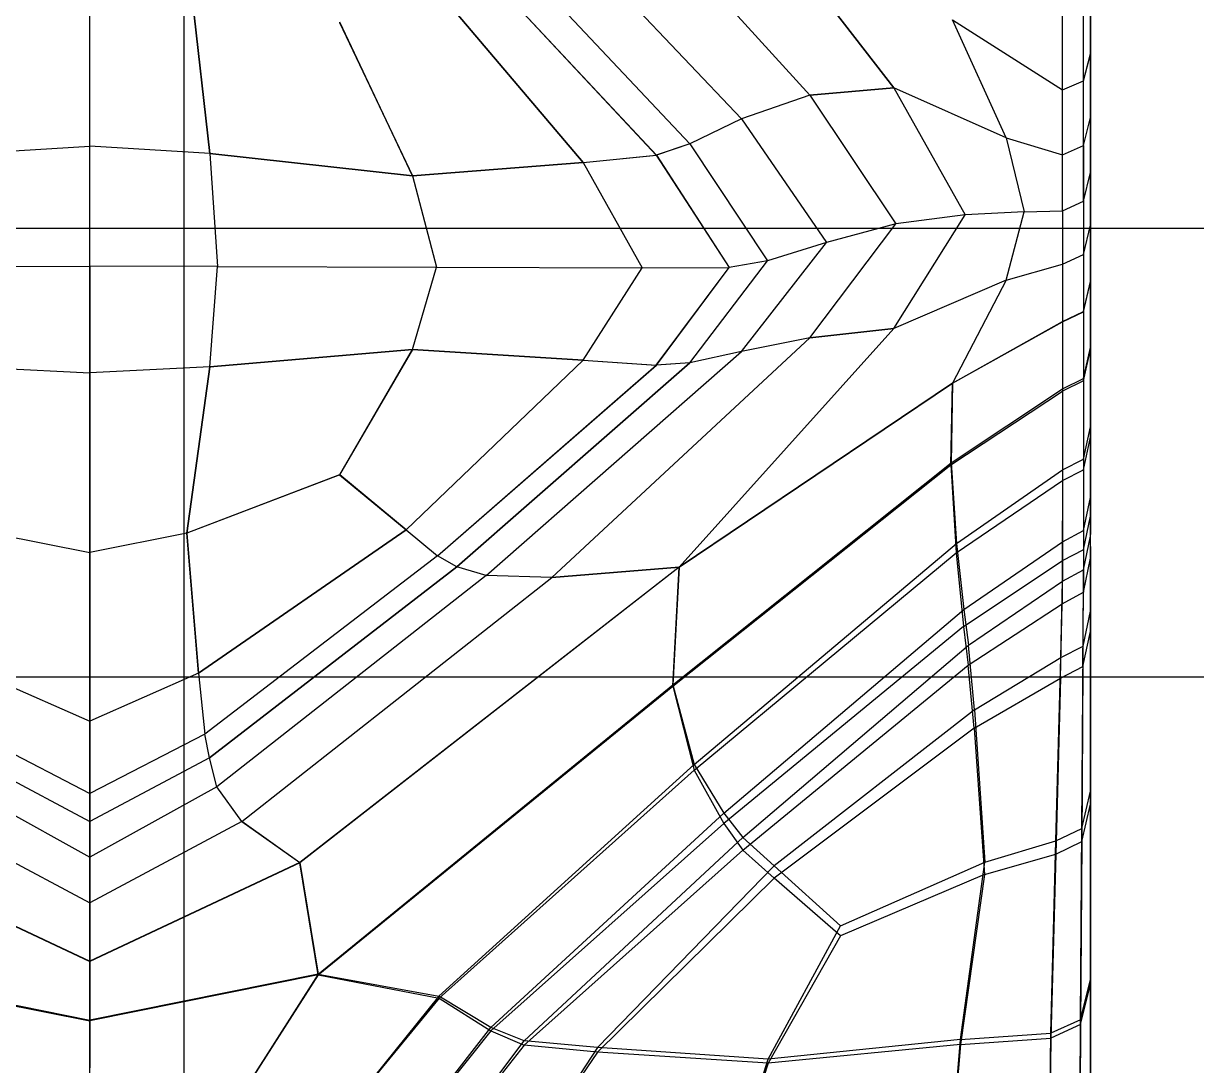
# Model space of a CAD drawing. Extents: x 11992 to 29481, y -6727 to 6811.
# Drawn here: x 12621.41 to 12627.12, y 1266.11 to 1271.19 of the extents above; entities that cross this region are included whole.
import ezdxf

# ---------------------------------------------------------------- set-up
doc = ezdxf.new("R2010")
doc.units = 0
doc.header["$MEASUREMENT"] = 0
doc.layers.get('0').update_dxf_attribs({"color": 8, "linetype": 'CONTINUOUS'})

msp = doc.modelspace()

# ---------------------------------------------------------------- linework, layer by layer
for p, q in [((12622.1878, 1830.6007, -1920.433), (12622.1878, 930.6, -1920.433)), ((12622.1878, 1830.6007, -2370.4333), (12622.1878, 930.6, -2370.4333)), ((12621.7295, 1265.6988, -1754.0637), (12621.7295, 1273.3358, -1759.3805)), ((12623.9807, 1272.2219, -1722.2154), (12625.2381, 1270.8412, -1722.7655)), ((12623.9807, 1272.2217, -1758.6508), (12625.2381, 1270.8412, -1758.1005)), ((12624.6006, 1272.2307, -1722.2774), (12625.6463, 1270.8763, -1722.8377)), ((12625.6463, 1270.8763, -1758.0284), (12624.6006, 1272.2298, -1758.5895)), ((12623.6612, 1272.0345, -1722.1177), (12624.9048, 1270.7253, -1722.6219)), ((12623.6612, 1272.0345, -1758.7482), (12624.9048, 1270.7253, -1758.244)), ((12626.5709, 1270.5954, -1757.7737), (12626.5709, 1271.9558, -1758.7621)), ((12626.4683, 1270.2776, -1757.7109), (12626.4683, 1271.917, -1758.8478)), ((12623.5172, 1271.8097, -1722.0374), (12624.653, 1270.6028, -1722.4874)), ((12624.653, 1270.6028, -1758.3784), (12623.5172, 1271.8097, -1758.8285)), ((12621.73, 1270.5928, -1722.4255), (12621.7295, 1271.67, -1722.0358)), ((12623.4237, 1271.6886, -1758.8382), (12624.4895, 1270.548, -1758.4231)), ((12623.4237, 1271.6886, -1722.0277), (12624.4899, 1270.548, -1722.4427)), ((12622.2021, 1271.5512, -1758.7892), (12622.3146, 1270.5565, -1758.4284)), ((12622.3146, 1270.5565, -1722.4373), (12622.2026, 1271.5512, -1722.0766)), ((12623.2707, 1271.5305, -1758.7826), (12624.1333, 1270.5122, -1758.4155)), ((12624.1333, 1270.5122, -1722.4504), (12623.2707, 1271.5305, -1722.0833)), ((12626.6047, 1271.4187, -1725.1311), (12626.6047, 1270.3007, -1725.7276)), ((12626.6047, 1270.4636, -1723.4769), (12626.6047, 1271.4187, -1725.1311)), ((12626.6047, 1271.2861, -1724.3325), (12626.6047, 1271.1874, -1725.2764)), ((12622.9469, 1271.195, -1758.667), (12623.3012, 1270.4476, -1758.393)), ((12623.3012, 1270.4476, -1722.4729), (12622.9474, 1271.1953, -1722.1989)), ((12626.1946, 1270.6319, -1722.9682), (12625.9329, 1271.2079, -1722.7227)), ((12625.9329, 1271.2079, -1722.7227), (12626.4683, 1270.8672, -1722.8712)), ((12626.1942, 1270.6319, -1757.8983), (12625.9329, 1271.2072, -1758.1452)), ((12625.9329, 1271.2072, -1758.1452), (12626.4683, 1270.8662, -1757.9972)), ((12626.4683, 1270.8672, -1722.8712), (12626.4679, 1271.1931, -1722.6687)), ((12626.5709, 1270.9108, -1722.953), (12626.5704, 1271.2353, -1722.7516)), ((12626.6047, 1271.1879, -1755.589), (12626.6047, 1270.6405, -1755.2479)), ((12626.6047, 1270.9602, -1757.119), (12626.6047, 1271.1879, -1755.589)), ((12626.6047, 1271.1879, -1755.589), (12626.6047, 1270.7311, -1757.5303)), ((12626.5709, 1270.9108, -1722.953), (12626.6047, 1271.042, -1723.1983)), ((12626.5709, 1270.9099, -1757.9153), (12626.6047, 1271.041, -1757.6699)), ((12626.6047, 1270.7311, -1723.3362), (12626.6047, 1271.042, -1723.1983)), ((12626.6047, 1271.041, -1757.6699), (12626.6047, 1271.0341, -1756.4009)), ((12626.6047, 1270.9602, -1757.119), (12626.6047, 1270.7933, -1756.2489)), ((12626.4683, 1270.8672, -1722.8712), (12626.5709, 1270.9108, -1722.953)), ((12626.4683, 1270.8662, -1757.9972), (12626.5709, 1270.9099, -1757.9153)), ((12626.5709, 1270.3241, -1723.2355), (12626.5709, 1270.9108, -1722.953)), ((12626.6047, 1269.4405, -1756.3626), (12626.6047, 1270.9399, -1755.4084)), ((12626.6047, 1269.9314, -1723.8366), (12626.6047, 1270.9385, -1725.4557)), ((12625.2381, 1270.8412, -1758.1005), (12624.9048, 1270.7253, -1758.244)), ((12625.2381, 1270.8412, -1722.7655), (12624.9048, 1270.7253, -1722.6219)), ((12625.2381, 1270.8412, -1758.1005), (12625.6463, 1270.8763, -1758.0284)), ((12625.6463, 1270.8763, -1722.8377), (12625.2381, 1270.8412, -1722.7655)), ((12625.2381, 1270.8412, -1758.1005), (12625.6572, 1270.2142, -1757.8208)), ((12625.2381, 1270.8412, -1722.7655), (12625.6572, 1270.2142, -1723.0451)), ((12626.1942, 1270.6319, -1757.8983), (12625.6463, 1270.8763, -1758.0284)), ((12625.6463, 1270.8763, -1758.0284), (12625.9948, 1270.258, -1757.745)), ((12626.1946, 1270.6319, -1722.9682), (12625.6463, 1270.8763, -1722.8377)), ((12625.6463, 1270.8763, -1722.8377), (12625.9948, 1270.258, -1723.1209)), ((12626.4683, 1270.2778, -1723.155), (12626.4683, 1270.8672, -1722.8712)), ((12624.9048, 1270.7253, -1758.244), (12624.653, 1270.6028, -1758.3784)), ((12624.9048, 1270.7253, -1722.6219), (12624.653, 1270.6028, -1722.4874)), ((12624.9048, 1270.7253, -1758.244), (12625.3192, 1270.1224, -1757.9799)), ((12624.9048, 1270.7253, -1722.6219), (12625.3196, 1270.1224, -1722.886)), ((12626.5709, 1270.5954, -1757.7737), (12626.6047, 1270.7311, -1757.5303)), ((12626.5709, 1270.5956, -1723.0928), (12626.6047, 1270.7311, -1723.3362)), ((12626.6047, 1270.6991, -1723.8848), (12626.6047, 1270.1798, -1724.2359)), ((12626.1942, 1270.6319, -1757.8983), (12626.2814, 1270.2728, -1757.7194)), ((12626.1942, 1270.6319, -1757.8983), (12626.4683, 1270.5503, -1757.8549)), ((12626.1946, 1270.6319, -1722.9682), (12626.4683, 1270.5506, -1723.0117)), ((12626.1946, 1270.6319, -1722.9682), (12626.2814, 1270.2728, -1723.1465)), ((12626.6047, 1270.1798, -1724.2359), (12626.6047, 1270.65, -1725.6219)), ((12621.1449, 1270.5565, -1722.4373), (12621.73, 1270.5928, -1722.4255)), ((12621.1449, 1270.5565, -1758.4284), (12621.7295, 1270.5928, -1758.4402)), ((12622.3146, 1270.5565, -1758.4284), (12621.7295, 1270.5928, -1758.4402)), ((12621.7295, 1270.0072, -1722.6864), (12621.73, 1270.5928, -1722.4255)), ((12622.3146, 1270.5565, -1722.4373), (12621.73, 1270.5928, -1722.4255)), ((12622.3146, 1270.5565, -1758.4284), (12622.3523, 1270.0058, -1758.1817)), ((12622.3146, 1270.5565, -1722.4373), (12623.3012, 1270.4476, -1722.4729)), ((12622.3146, 1270.5565, -1722.4373), (12622.3523, 1270.0058, -1722.6842)), ((12623.3012, 1270.4476, -1758.393), (12622.3146, 1270.5565, -1758.4284)), ((12624.653, 1270.6028, -1758.3784), (12624.4895, 1270.548, -1758.4231)), ((12624.653, 1270.6028, -1722.4874), (12624.4899, 1270.548, -1722.4427)), ((12624.653, 1270.6028, -1722.4874), (12625.0316, 1270.0342, -1722.7333)), ((12624.653, 1270.6028, -1758.3784), (12625.0316, 1270.0342, -1758.1325)), ((12626.4683, 1270.5506, -1723.0117), (12626.5709, 1270.5956, -1723.0928)), ((12626.4683, 1270.5503, -1757.8549), (12626.5709, 1270.5954, -1757.7737)), ((12626.5709, 1270.5954, -1757.7737), (12626.5704, 1270.3241, -1757.6304)), ((12623.3012, 1270.4476, -1722.4729), (12624.1333, 1270.5122, -1722.4504)), ((12624.1333, 1270.5122, -1758.4155), (12623.3012, 1270.4476, -1758.393)), ((12624.1333, 1270.5122, -1722.4504), (12624.4899, 1270.548, -1722.4427)), ((12624.1333, 1270.5122, -1758.4155), (12624.4895, 1270.548, -1758.4231)), ((12624.1333, 1270.5122, -1722.4504), (12624.4208, 1269.9994, -1722.6729)), ((12624.1333, 1270.5122, -1758.4155), (12624.4208, 1269.9994, -1758.193)), ((12624.4895, 1270.548, -1758.4231), (12624.8452, 1270.0017, -1758.189)), ((12624.4899, 1270.548, -1722.4427), (12624.8452, 1270.0017, -1722.6769)), ((12623.3012, 1270.4476, -1722.4729), (12623.4194, 1270.002, -1722.6774)), ((12623.3012, 1270.4476, -1758.393), (12623.4194, 1270.002, -1758.1884)), ((12626.5704, 1270.3241, -1757.6304), (12626.6047, 1270.4636, -1757.389)), ((12626.5709, 1270.3241, -1723.2355), (12626.6047, 1270.4636, -1723.4769)), ((12626.6047, 1270.4636, -1757.389), (12626.6047, 1270.208, -1757.2275)), ((12626.4683, 1270.2778, -1723.155), (12626.5709, 1270.3241, -1723.2355)), ((12626.4683, 1270.2776, -1757.7109), (12626.5704, 1270.3241, -1757.6304)), ((12626.5704, 1270.3241, -1757.6304), (12626.5704, 1268.4189, -1756.8474)), ((12626.5709, 1270.3241, -1723.2355), (12626.5709, 1268.5283, -1724.0827)), ((12626.2814, 1270.2728, -1757.7194), (12625.9948, 1270.258, -1757.745)), ((12626.2814, 1270.2728, -1723.1465), (12625.9948, 1270.258, -1723.1209)), ((12626.1942, 1269.9388, -1757.4975), (12626.2814, 1270.2728, -1757.7194)), ((12626.1946, 1269.9386, -1723.3678), (12626.2814, 1270.2728, -1723.1465)), ((12626.2814, 1270.2728, -1723.1465), (12626.4683, 1270.2778, -1723.155)), ((12626.2814, 1270.2728, -1757.7194), (12626.4683, 1270.2776, -1757.7109)), ((12626.4683, 1270.2778, -1723.155), (12626.4683, 1268.4735, -1724.0061)), ((12626.4683, 1270.2776, -1757.7109), (12626.4683, 1269.7373, -1757.3424)), ((12625.2381, 1269.6587, -1757.4176), (12625.6572, 1270.2142, -1757.8208)), ((12625.2381, 1269.6587, -1723.4482), (12625.6572, 1270.2142, -1723.0451)), ((12625.6572, 1270.2142, -1757.8208), (12625.3192, 1270.1224, -1757.9799)), ((12625.6572, 1270.2142, -1723.0451), (12625.3196, 1270.1224, -1722.886)), ((12625.6463, 1269.7035, -1757.351), (12625.9948, 1270.258, -1757.745)), ((12625.6463, 1269.7035, -1723.5146), (12625.9948, 1270.258, -1723.1209)), ((12625.9948, 1270.258, -1723.1209), (12625.6572, 1270.2142, -1723.0451)), ((12625.9948, 1270.258, -1757.745), (12625.6572, 1270.2142, -1757.8208)), ((12626.6047, 1270.2549, -1755.1629), (12626.6047, 1268.9293, -1755.4247)), ((12651.3116, 1270.191, -1757.8612), (12606.3119, 1270.191, -1757.8612)), ((12651.3116, 1270.191, -1723.0042), (12606.3119, 1270.191, -1723.0042)), ((12626.5704, 1270.0649, -1757.4666), (12626.6047, 1270.208, -1757.2275)), ((12626.5709, 1270.0644, -1723.3987), (12626.6047, 1270.2075, -1723.6378)), ((12624.9048, 1269.5924, -1723.276), (12625.3196, 1270.1224, -1722.886)), ((12624.9048, 1269.5921, -1757.5898), (12625.3192, 1270.1224, -1757.9799)), ((12625.3196, 1270.1224, -1722.886), (12625.0316, 1270.0342, -1722.7333)), ((12625.3192, 1270.1224, -1757.9799), (12625.0316, 1270.0342, -1758.1325)), ((12626.4683, 1270.0172, -1757.5464), (12626.5704, 1270.0649, -1757.4666)), ((12626.4683, 1270.0168, -1723.319), (12626.5709, 1270.0644, -1723.3987)), ((12621.1073, 1270.0058, -1722.6842), (12621.7295, 1270.0072, -1722.6864)), ((12621.1073, 1270.0058, -1758.1817), (12621.7295, 1270.0072, -1758.1795)), ((12622.3523, 1270.0058, -1722.6842), (12621.7295, 1270.0072, -1722.6864)), ((12621.7295, 1270.0072, -1722.6864), (12621.73, 1269.4884, -1723.0632)), ((12622.3523, 1270.0058, -1758.1817), (12621.7295, 1270.0072, -1758.1795)), ((12622.3146, 1269.5168, -1757.8282), (12622.3523, 1270.0058, -1758.1817)), ((12622.3146, 1269.5168, -1723.0377), (12622.3523, 1270.0058, -1722.6842)), ((12622.3523, 1270.0058, -1722.6842), (12623.4194, 1270.002, -1722.6774)), ((12622.3523, 1270.0058, -1758.1817), (12623.4194, 1270.002, -1758.1884)), ((12623.3012, 1269.6021, -1757.9049), (12623.4194, 1270.002, -1758.1884)), ((12623.3012, 1269.6021, -1722.961), (12623.4194, 1270.002, -1722.6774)), ((12623.4194, 1270.002, -1722.6774), (12624.4208, 1269.9994, -1722.6729)), ((12623.4194, 1270.002, -1758.1884), (12624.4208, 1269.9994, -1758.193)), ((12624.1333, 1269.5502, -1723.0057), (12624.4208, 1269.9994, -1722.6729)), ((12624.1333, 1269.5502, -1757.8601), (12624.4208, 1269.9994, -1758.193)), ((12624.4208, 1269.9994, -1758.193), (12624.8452, 1270.0017, -1758.189)), ((12624.4208, 1269.9994, -1722.6729), (12624.8452, 1270.0017, -1722.6769)), ((12624.4895, 1269.5259, -1757.833), (12624.8452, 1270.0017, -1758.189)), ((12624.4899, 1269.5259, -1723.0328), (12624.8452, 1270.0017, -1722.6769)), ((12624.653, 1269.5371, -1723.1027), (12625.0316, 1270.0342, -1722.7333)), ((12624.653, 1269.5371, -1757.7632), (12625.0316, 1270.0342, -1758.1325)), ((12625.0316, 1270.0342, -1722.7333), (12624.8452, 1270.0017, -1722.6769)), ((12625.0316, 1270.0342, -1758.1325), (12624.8452, 1270.0017, -1758.189)), ((12626.1942, 1269.9388, -1757.4975), (12626.4683, 1270.0172, -1757.5464)), ((12626.1946, 1269.9386, -1723.3678), (12626.4683, 1270.0168, -1723.319)), ((12626.1942, 1269.9388, -1757.4975), (12625.6463, 1269.7035, -1757.351)), ((12626.1946, 1269.9386, -1723.3678), (12625.6463, 1269.7035, -1723.5146)), ((12626.1942, 1269.9388, -1757.4975), (12625.9329, 1269.4381, -1757.1214)), ((12626.1946, 1269.9386, -1723.3678), (12625.9329, 1269.4369, -1723.7427)), ((12626.5704, 1269.7862, -1757.2636), (12626.6047, 1269.9331, -1757.0274)), ((12626.5709, 1269.7845, -1723.6003), (12626.6047, 1269.9314, -1723.8366)), ((12626.6047, 1269.8575, -1756.4546), (12626.6047, 1269.1739, -1756.7553)), ((12626.4683, 1269.7373, -1757.3424), (12626.5704, 1269.7862, -1757.2636)), ((12626.4683, 1269.7357, -1723.5215), (12626.5709, 1269.7845, -1723.6003)), ((12625.6463, 1269.7035, -1723.5146), (12624.6006, 1268.5407, -1724.4063)), ((12624.6006, 1268.5412, -1756.4584), (12625.6463, 1269.7035, -1757.351)), ((12625.6463, 1269.7035, -1757.351), (12625.2381, 1269.6587, -1757.4176)), ((12625.2381, 1269.6587, -1723.4482), (12625.6463, 1269.7035, -1723.5146)), ((12625.9329, 1269.4381, -1757.1214), (12626.4683, 1269.7373, -1757.3424)), ((12625.9329, 1269.4369, -1723.7427), (12626.4683, 1269.7357, -1723.5215)), ((12626.4683, 1269.7373, -1757.3424), (12626.4679, 1269.399, -1757.1612)), ((12626.6047, 1268.5851, -1756.617), (12626.6047, 1269.7233, -1755.038)), ((12623.9807, 1268.4918, -1756.497), (12625.2381, 1269.6587, -1757.4176)), ((12623.9807, 1268.4918, -1724.3685), (12625.2381, 1269.6587, -1723.4482)), ((12625.2381, 1269.6587, -1757.4176), (12624.9048, 1269.5921, -1757.5898)), ((12625.2381, 1269.6587, -1723.4482), (12624.9048, 1269.5924, -1723.276)), ((12622.3146, 1269.5168, -1757.8282), (12623.3012, 1269.6021, -1757.9049)), ((12623.3012, 1269.6021, -1722.961), (12622.3146, 1269.5168, -1723.0377)), ((12623.3012, 1269.6021, -1757.9049), (12622.9469, 1268.9911, -1757.3944)), ((12622.9474, 1268.9911, -1723.4715), (12623.3012, 1269.6021, -1722.961)), ((12623.3012, 1269.6021, -1757.9049), (12624.1333, 1269.5502, -1757.8601)), ((12624.1333, 1269.5502, -1723.0057), (12623.3012, 1269.6021, -1722.961)), ((12623.6612, 1268.5009, -1724.1577), (12624.9048, 1269.5924, -1723.276)), ((12623.6612, 1268.5009, -1756.7082), (12624.9048, 1269.5921, -1757.5898)), ((12624.9048, 1269.5924, -1723.276), (12624.653, 1269.5371, -1723.1027)), ((12624.9048, 1269.5921, -1757.5898), (12624.653, 1269.5371, -1757.7632)), ((12626.5704, 1269.4496, -1757.0833), (12626.6047, 1269.6012, -1756.8496)), ((12626.5709, 1269.4603, -1723.787), (12626.6047, 1269.6119, -1724.0207)), ((12626.6047, 1269.6119, -1724.0207), (12626.6047, 1269.2247, -1724.1378)), ((12623.2707, 1268.7233, -1723.7041), (12624.1333, 1269.5502, -1723.0057)), ((12624.1333, 1269.5502, -1757.8601), (12623.2707, 1268.7233, -1757.1618)), ((12623.4237, 1268.596, -1723.8131), (12624.4899, 1269.5259, -1723.0328)), ((12623.4237, 1268.596, -1757.0528), (12624.4895, 1269.5259, -1757.833)), ((12624.653, 1269.5371, -1723.1027), (12623.5172, 1268.5438, -1723.9229)), ((12623.5172, 1268.5438, -1756.943), (12624.653, 1269.5371, -1757.7632)), ((12624.1333, 1269.5502, -1723.0057), (12624.4899, 1269.5259, -1723.0328)), ((12624.1333, 1269.5502, -1757.8601), (12624.4895, 1269.5259, -1757.833)), ((12624.653, 1269.5371, -1757.7632), (12624.4895, 1269.5259, -1757.833)), ((12624.653, 1269.5371, -1723.1027), (12624.4899, 1269.5259, -1723.0328)), ((12621.1449, 1269.517, -1757.8282), (12621.7295, 1269.4884, -1757.8026)), ((12621.1449, 1269.517, -1723.0377), (12621.73, 1269.4884, -1723.0632)), ((12622.3146, 1269.5168, -1757.8282), (12621.7295, 1269.4884, -1757.8026)), ((12621.73, 1269.4884, -1723.0632), (12621.7295, 1268.6125, -1723.8011)), ((12622.3146, 1269.5168, -1723.0377), (12621.73, 1269.4884, -1723.0632)), ((12622.3146, 1269.5168, -1757.8282), (12622.2021, 1268.7071, -1757.1472)), ((12622.2026, 1268.7071, -1723.7187), (12622.3146, 1269.5168, -1723.0377)), ((12626.6047, 1269.0218, -1725.4984), (12626.6047, 1269.4906, -1726.1215)), ((12626.6047, 1268.8814, -1724.2232), (12626.6047, 1269.4901, -1724.5298)), ((12625.9329, 1269.4381, -1757.1214), (12624.6006, 1268.5412, -1756.4584)), ((12624.6006, 1268.5407, -1724.4063), (12625.9329, 1269.4369, -1723.7427)), ((12625.9252, 1269.0397, -1756.8941), (12625.9329, 1269.4381, -1757.1214)), ((12625.9329, 1269.4369, -1723.7427), (12625.9257, 1269.0493, -1723.9756)), ((12625.9257, 1269.0493, -1723.9756), (12626.4683, 1269.41, -1723.7092)), ((12626.5704, 1269.4496, -1757.0833), (12626.4679, 1269.399, -1757.1612)), ((12626.4683, 1269.41, -1723.7092), (12626.5709, 1269.4603, -1723.787)), ((12626.6047, 1268.7894, -1756.6945), (12626.6047, 1269.4405, -1756.3626)), ((12625.9252, 1269.0397, -1756.8941), (12626.4679, 1269.399, -1757.1612)), ((12626.4679, 1269.399, -1757.1612), (12626.4679, 1268.9637, -1757.0652)), ((12626.6047, 1268.1971, -1726.0677), (12626.6047, 1269.3666, -1725.2516)), ((12626.5709, 1269.0679, -1723.9058), (12626.6047, 1269.2247, -1724.1378)), ((12626.5704, 1269.0161, -1756.9877), (12626.6047, 1269.1739, -1756.7553)), ((12626.4683, 1269.0154, -1723.8285), (12626.5709, 1269.0679, -1723.9058)), ((12624.571, 1267.968, -1724.775), (12625.9257, 1269.0493, -1723.9756)), ((12624.571, 1267.9618, -1756.0928), (12625.9252, 1269.0397, -1756.8941)), ((12625.9252, 1269.0397, -1756.8941), (12625.9505, 1268.6106, -1756.8011)), ((12625.9257, 1269.0493, -1723.9756), (12625.9515, 1268.6566, -1724.0894)), ((12625.9515, 1268.6566, -1724.0894), (12626.4683, 1269.0154, -1723.8285)), ((12626.4679, 1268.9637, -1757.0652), (12626.5704, 1269.0161, -1756.9877)), ((12622.9469, 1268.9911, -1757.3944), (12622.2021, 1268.7071, -1757.1472)), ((12622.9474, 1268.9911, -1723.4715), (12622.2026, 1268.7071, -1723.7187)), ((12622.9469, 1268.9911, -1757.3944), (12623.2707, 1268.7233, -1757.1618)), ((12623.2707, 1268.7233, -1723.7041), (12622.9474, 1268.9911, -1723.4715)), ((12625.9505, 1268.6106, -1756.8011), (12626.4679, 1268.9637, -1757.0652)), ((12626.4679, 1268.9637, -1757.0652), (12626.4674, 1268.5717, -1757.0031)), ((12626.6047, 1268.9711, -1724.7001), (12626.6047, 1268.7002, -1726.667)), ((12626.6047, 1268.9711, -1724.7001), (12626.6047, 1268.8814, -1724.2232)), ((12626.6047, 1267.6969, -1755.3622), (12626.6047, 1268.9293, -1755.4247)), ((12626.5709, 1268.7195, -1723.9924), (12626.6047, 1268.8814, -1724.2232)), ((12626.5704, 1268.6261, -1756.926), (12626.6047, 1268.7894, -1756.6945)), ((12623.2707, 1268.7233, -1757.1618), (12622.2593, 1268.0248, -1756.5563)), ((12622.2593, 1268.0248, -1724.3096), (12623.2707, 1268.7233, -1723.7041)), ((12623.2707, 1268.7233, -1757.1618), (12623.4237, 1268.596, -1757.0528)), ((12623.2707, 1268.7233, -1723.7041), (12623.4237, 1268.596, -1723.8131)), ((12621.2575, 1268.7071, -1723.7187), (12621.7295, 1268.6125, -1723.8011)), ((12621.2575, 1268.7071, -1757.1472), (12621.7295, 1268.6125, -1757.0648)), ((12622.2026, 1268.7071, -1723.7187), (12621.7295, 1268.6125, -1723.8011)), ((12622.2021, 1268.7071, -1757.1472), (12621.7295, 1268.6125, -1757.0648)), ((12622.2021, 1268.7071, -1757.1472), (12622.2593, 1268.0248, -1756.5563)), ((12622.2593, 1268.0248, -1724.3096), (12622.2026, 1268.7071, -1723.7187)), ((12625.9877, 1268.335, -1724.1501), (12626.4683, 1268.6656, -1723.9155)), ((12626.4683, 1268.6656, -1723.9155), (12626.5709, 1268.7195, -1723.9924)), ((12626.5709, 1268.5283, -1724.0827), (12626.6047, 1268.6928, -1724.3122)), ((12621.7295, 1268.6125, -1723.8011), (12621.7295, 1266.3351, -1726.079)), ((12624.674, 1267.5796, -1724.8721), (12625.9515, 1268.6566, -1724.0894)), ((12624.674, 1267.552, -1756.0088), (12625.9505, 1268.6106, -1756.8011)), ((12625.9505, 1268.6106, -1756.8011), (12625.9863, 1268.2517, -1756.7628)), ((12625.9515, 1268.6566, -1724.0894), (12625.9877, 1268.335, -1724.1501)), ((12626.5704, 1268.6261, -1756.926), (12626.4674, 1268.5717, -1757.0031)), ((12626.6047, 1268.6428, -1754.2378), (12626.6047, 1266.4982, -1753.3538)), ((12623.4237, 1268.596, -1723.8131), (12622.2898, 1267.7287, -1724.5574)), ((12623.4237, 1268.596, -1757.0528), (12622.2898, 1267.7287, -1756.3085)), ((12623.5172, 1268.5438, -1756.943), (12623.4237, 1268.596, -1757.0528)), ((12623.5172, 1268.5438, -1723.9229), (12623.4237, 1268.596, -1723.8131)), ((12625.9863, 1268.2517, -1756.7628), (12626.4674, 1268.5717, -1757.0031)), ((12626.4674, 1268.5717, -1757.0031), (12626.4674, 1268.3636, -1756.9242)), ((12626.5704, 1268.4189, -1756.8474), (12626.6047, 1268.5851, -1756.617)), ((12622.3132, 1267.613, -1756.1588), (12623.5172, 1268.5438, -1756.943)), ((12623.5172, 1268.5438, -1723.9229), (12622.3132, 1267.613, -1724.707)), ((12623.6612, 1268.5009, -1724.1577), (12622.3489, 1267.4721, -1725.0034)), ((12623.6612, 1268.5009, -1756.7082), (12622.3489, 1267.4721, -1755.8625)), ((12624.6006, 1268.5412, -1756.4584), (12622.7528, 1267.1014, -1755.3545)), ((12624.6006, 1268.5407, -1724.4063), (12622.7528, 1267.1021, -1725.5104)), ((12623.6612, 1268.5009, -1724.1577), (12623.5172, 1268.5438, -1723.9229)), ((12623.6612, 1268.5009, -1756.7082), (12623.5172, 1268.5438, -1756.943)), ((12623.9807, 1268.4918, -1756.497), (12623.6612, 1268.5009, -1756.7082)), ((12623.9807, 1268.4918, -1724.3685), (12623.6612, 1268.5009, -1724.1577)), ((12624.6006, 1268.5412, -1756.4584), (12623.9807, 1268.4918, -1756.497)), ((12623.9807, 1268.4918, -1724.3685), (12624.6006, 1268.5407, -1724.4063)), ((12624.571, 1267.9618, -1756.0928), (12624.6006, 1268.5412, -1756.4584)), ((12624.6006, 1268.5407, -1724.4063), (12624.571, 1267.968, -1724.775)), ((12626.4683, 1268.4735, -1724.0061), (12626.5709, 1268.5283, -1724.0827)), ((12626.569, 1268.1571, -1724.3485), (12626.5709, 1268.5283, -1724.0827)), ((12622.471, 1267.3026, -1755.5507), (12623.9807, 1268.4918, -1756.497)), ((12622.471, 1267.3028, -1725.3149), (12623.9807, 1268.4918, -1724.3685)), ((12626.0111, 1268.1611, -1724.2238), (12626.4683, 1268.4735, -1724.0061)), ((12626.4602, 1268.1006, -1724.2732), (12626.4683, 1268.4735, -1724.0061)), ((12626.4674, 1268.3636, -1756.9242), (12626.5704, 1268.4189, -1756.8474)), ((12626.5685, 1268.0574, -1756.579), (12626.5704, 1268.4189, -1756.8474)), ((12624.818, 1267.3427, -1724.8539), (12625.9877, 1268.335, -1724.1501)), ((12625.9877, 1268.335, -1724.1501), (12626.0111, 1268.1611, -1724.2238)), ((12626.0096, 1268.0634, -1756.6998), (12626.4674, 1268.3636, -1756.9242)), ((12626.4593, 1268.0002, -1756.6546), (12626.4674, 1268.3636, -1756.9242)), ((12626.569, 1268.1571, -1724.3485), (12626.6047, 1268.3268, -1724.5742)), ((12626.6047, 1267.4511, -1725.1787), (12626.6047, 1268.3268, -1724.5742)), ((12625.9863, 1268.2517, -1756.7628), (12624.818, 1267.2921, -1756.0416)), ((12625.9863, 1268.2517, -1756.7628), (12626.0096, 1268.0634, -1756.6998)), ((12626.5685, 1268.0574, -1756.579), (12626.6047, 1268.2286, -1756.3524)), ((12626.6047, 1268.2286, -1756.3524), (12626.6047, 1266.5087, -1755.0591)), ((12624.9115, 1267.2239, -1724.8765), (12626.0111, 1268.1611, -1724.2238)), ((12626.0392, 1267.8471, -1724.448), (12626.0111, 1268.1611, -1724.2238)), ((12626.4602, 1268.1006, -1724.2732), (12626.569, 1268.1571, -1724.3485)), ((12626.5628, 1267.269, -1724.9616), (12626.569, 1268.1571, -1724.3485)), ((12626.0392, 1267.8471, -1724.448), (12626.4602, 1268.1006, -1724.2732)), ((12626.4369, 1267.2082, -1724.8892), (12626.4602, 1268.1006, -1724.2732)), ((12624.911, 1267.1629, -1756.0267), (12626.0096, 1268.0634, -1756.6998)), ((12626.0378, 1267.757, -1756.474), (12626.0096, 1268.0634, -1756.6998)), ((12626.4593, 1268.0002, -1756.6546), (12626.5685, 1268.0574, -1756.579)), ((12626.5685, 1268.0574, -1756.579), (12626.5628, 1267.2044, -1755.948)), ((12651.3121, 1268.005, -1724.4698), (12606.3119, 1268.005, -1724.4698)), ((12651.3121, 1268.005, -1756.3956), (12606.3119, 1268.005, -1756.3956)), ((12621.2002, 1268.0248, -1724.3095), (12621.7295, 1267.7918, -1724.5114)), ((12621.2002, 1268.0248, -1756.5563), (12621.7295, 1267.7918, -1756.3545)), ((12622.2593, 1268.0248, -1724.3096), (12621.7295, 1267.7918, -1724.5114)), ((12622.2593, 1268.0248, -1756.5563), (12621.7295, 1267.7918, -1756.3545)), ((12622.2593, 1268.0248, -1724.3096), (12622.2898, 1267.7287, -1724.5574)), ((12622.2593, 1268.0248, -1756.5563), (12622.2898, 1267.7287, -1756.3085)), ((12626.0378, 1267.757, -1756.474), (12626.4593, 1268.0002, -1756.6546)), ((12626.4593, 1268.0002, -1756.6546), (12626.4359, 1267.1433, -1756.0206)), ((12622.8425, 1266.5585, -1725.8587), (12624.571, 1267.968, -1724.775)), ((12622.8429, 1266.5563, -1755.0064), (12624.571, 1267.9618, -1756.0928)), ((12624.571, 1267.968, -1724.775), (12624.674, 1267.5796, -1724.8721)), ((12624.571, 1267.9618, -1756.0928), (12624.674, 1267.552, -1756.0088)), ((12626.6047, 1267.4254, -1727.606), (12626.6047, 1267.8715, -1727.2518)), ((12626.0392, 1267.8471, -1724.448), (12625.0645, 1267.0866, -1724.9722)), ((12626.0392, 1267.8471, -1724.448), (12626.0902, 1267.1047, -1724.9602)), ((12626.6047, 1267.8498, -1753.6321), (12626.6047, 1266.3814, -1754.3054)), ((12626.0378, 1267.757, -1756.474), (12625.0641, 1267.0267, -1755.9324)), ((12626.0378, 1267.757, -1756.474), (12626.0893, 1267.0439, -1755.9472)), ((12626.6047, 1266.3806, -1726.5612), (12626.6047, 1267.7592, -1725.5458)), ((12621.1697, 1267.7287, -1756.3085), (12621.7295, 1267.4395, -1756.0604)), ((12621.1697, 1267.7287, -1724.5574), (12621.7295, 1267.4395, -1724.8055)), ((12622.2898, 1267.7287, -1756.3085), (12621.7295, 1267.4395, -1756.0604)), ((12622.2898, 1267.7287, -1724.5574), (12621.7295, 1267.4395, -1724.8055)), ((12622.3132, 1267.613, -1756.1588), (12622.2898, 1267.7287, -1756.3085)), ((12622.3132, 1267.613, -1724.707), (12622.2898, 1267.7287, -1724.5574)), ((12621.1464, 1267.613, -1724.707), (12621.7295, 1267.3028, -1724.9684)), ((12621.1464, 1267.613, -1756.1588), (12621.7295, 1267.3028, -1755.8974)), ((12622.3132, 1267.613, -1756.1588), (12621.7295, 1267.3028, -1755.8974)), ((12622.3132, 1267.613, -1724.707), (12621.7295, 1267.3028, -1724.9684)), ((12622.3489, 1267.4721, -1755.8625), (12622.3132, 1267.613, -1756.1588)), ((12622.3489, 1267.4721, -1725.0034), (12622.3132, 1267.613, -1724.707)), ((12624.674, 1267.5796, -1724.8721), (12623.4309, 1266.4517, -1725.7052)), ((12624.674, 1267.5796, -1724.8721), (12624.818, 1267.3427, -1724.8539)), ((12624.674, 1267.552, -1756.0088), (12623.4314, 1266.4424, -1755.1652)), ((12624.674, 1267.552, -1756.0088), (12624.818, 1267.2921, -1756.0416)), ((12621.1106, 1267.4721, -1755.8625), (12621.7295, 1267.1293, -1755.5806)), ((12621.1106, 1267.4721, -1725.0034), (12621.7295, 1267.1293, -1725.2853)), ((12622.3489, 1267.4721, -1755.8625), (12621.7295, 1267.1293, -1755.5806)), ((12622.3489, 1267.4721, -1725.0034), (12621.7295, 1267.1293, -1725.2853)), ((12622.471, 1267.3026, -1755.5507), (12622.3489, 1267.4721, -1755.8625)), ((12622.471, 1267.3028, -1725.3149), (12622.3489, 1267.4721, -1725.0034)), ((12626.5628, 1267.269, -1724.9616), (12626.6047, 1267.4511, -1725.1787)), ((12626.6047, 1267.4261, -1753.2606), (12626.6047, 1266.4872, -1751.9859)), ((12626.5628, 1267.2044, -1755.948), (12626.6047, 1267.3875, -1755.7302)), ((12620.9885, 1267.3028, -1725.3149), (12621.7295, 1266.9066, -1725.6305)), ((12620.9885, 1267.3024, -1755.551), (12621.7295, 1266.9061, -1755.2354)), ((12622.471, 1267.3028, -1725.3149), (12621.7295, 1266.9066, -1725.6305)), ((12622.471, 1267.3026, -1755.5507), (12621.7295, 1266.9061, -1755.2354)), ((12622.471, 1267.3028, -1725.3149), (12622.7528, 1267.1021, -1725.5104)), ((12622.7528, 1267.1014, -1755.3545), (12622.471, 1267.3026, -1755.5507)), ((12623.6831, 1266.2989, -1725.6076), (12624.818, 1267.3427, -1724.8539)), ((12624.818, 1267.3427, -1724.8539), (12624.9115, 1267.2239, -1724.8765)), ((12626.6047, 1267.3322, -1726.6779), (12626.6047, 1266.4483, -1728.8225)), ((12624.818, 1267.2921, -1756.0416), (12623.6841, 1266.2824, -1755.2686)), ((12624.818, 1267.2921, -1756.0416), (12624.911, 1267.1629, -1756.0267)), ((12626.4369, 1267.2082, -1724.8892), (12626.5628, 1267.269, -1724.9616)), ((12626.557, 1266.3372, -1725.6189), (12626.5628, 1267.269, -1724.9616)), ((12623.8462, 1266.2345, -1725.5787), (12624.9115, 1267.2239, -1724.8765)), ((12625.0645, 1267.0866, -1724.9722), (12624.9115, 1267.2239, -1724.8765)), ((12626.0902, 1267.1047, -1724.9602), (12626.4369, 1267.2082, -1724.8892)), ((12626.4126, 1266.2722, -1725.5495), (12626.4369, 1267.2082, -1724.8892)), ((12626.4359, 1267.1433, -1756.0206), (12626.5628, 1267.2044, -1755.948)), ((12626.5628, 1267.2044, -1755.948), (12626.5566, 1266.3132, -1755.2673)), ((12624.911, 1267.1629, -1756.0267), (12623.8467, 1266.2133, -1755.3015)), ((12625.0641, 1267.0267, -1755.9324), (12624.911, 1267.1629, -1756.0267)), ((12626.0893, 1267.0439, -1755.9472), (12626.4359, 1267.1433, -1756.0206)), ((12626.4359, 1267.1433, -1756.0206), (12626.4126, 1266.2478, -1755.3367)), ((12620.7067, 1267.1021, -1725.5104), (12621.7295, 1266.6224, -1725.8786)), ((12620.7067, 1267.0997, -1755.3557), (12621.7295, 1266.6205, -1754.9872)), ((12622.7528, 1267.1021, -1725.5104), (12621.7295, 1266.6224, -1725.8786)), ((12622.7528, 1267.1014, -1755.3545), (12621.7295, 1266.6205, -1754.9872)), ((12622.7528, 1267.1021, -1725.5104), (12622.8425, 1266.5585, -1725.8587)), ((12622.8429, 1266.5563, -1755.0064), (12622.7528, 1267.1014, -1755.3545)), ((12624.2029, 1266.2021, -1725.5952), (12625.0645, 1267.0866, -1724.9722)), ((12625.0645, 1267.0866, -1724.9722), (12625.3878, 1266.7948, -1725.173)), ((12625.3878, 1266.7948, -1725.173), (12626.0902, 1267.1047, -1724.9602)), ((12625.972, 1266.2407, -1725.5707), (12626.0902, 1267.1047, -1724.9602)), ((12625.0641, 1267.0267, -1755.9324), (12624.2029, 1266.1792, -1755.287)), ((12625.3874, 1266.7459, -1755.7269), (12625.0641, 1267.0267, -1755.9324)), ((12626.0893, 1267.0439, -1755.9472), (12625.3874, 1266.7459, -1755.7269)), ((12626.0893, 1267.0439, -1755.9472), (12625.972, 1266.2171, -1755.3147)), ((12626.6047, 1267.0539, -1728.0295), (12626.6047, 1266.3806, -1726.5612)), ((12626.6047, 1266.8394, -1754.7072), (12626.6047, 1266.0395, -1754.6474)), ((12626.6047, 1265.647, -1754.1533), (12626.6047, 1266.8394, -1754.7072)), ((12625.034, 1266.1453, -1725.6339), (12625.3878, 1266.7948, -1725.173)), ((12625.3874, 1266.7459, -1755.7269), (12625.034, 1266.1248, -1755.2485)), ((12620.6166, 1266.553, -1755.0089), (12621.7295, 1266.3322, -1754.7864)), ((12620.6171, 1266.5585, -1725.8585), (12621.7295, 1266.3351, -1726.079)), ((12622.8425, 1266.5585, -1725.8587), (12621.7295, 1266.3351, -1726.079)), ((12622.8429, 1266.5563, -1755.0064), (12621.7295, 1266.3322, -1754.7864)), ((12622.8425, 1266.5585, -1725.8587), (12622.5259, 1266.0626, -1726.2407)), ((12622.8429, 1266.5563, -1755.0064), (12622.5259, 1266.0609, -1754.6237)), ((12622.8425, 1266.5585, -1725.8587), (12623.4309, 1266.4517, -1725.7052)), ((12622.8429, 1266.5563, -1755.0064), (12623.4314, 1266.4424, -1755.1652)), ((12626.5566, 1266.3132, -1755.2673), (12626.6047, 1266.5087, -1755.0591)), ((12626.557, 1266.3372, -1725.6189), (12626.6047, 1266.5327, -1725.8268)), ((12626.6047, 1265.5233, -1730.4347), (12626.6047, 1266.5327, -1725.8268)), ((12623.4309, 1266.4517, -1725.7052), (12623.017, 1265.9388, -1726.1178)), ((12623.4314, 1266.4424, -1755.1652), (12623.017, 1265.9379, -1754.7472)), ((12623.6831, 1266.2989, -1725.6076), (12623.4309, 1266.4517, -1725.7052)), ((12623.4314, 1266.4424, -1755.1652), (12623.6841, 1266.2824, -1755.2686)), ((12626.6047, 1266.3814, -1754.3054), (12626.6047, 1265.8878, -1752.4889)), ((12621.7295, 1266.3351, -1726.079), (12621.73, 1266.1029, -1726.2808)), ((12626.557, 1266.3372, -1725.6189), (12626.4126, 1266.2722, -1725.5495)), ((12626.5546, 1265.8363, -1726.0168), (12626.557, 1266.3372, -1725.6189)), ((12623.3055, 1265.813, -1725.9923), (12623.6831, 1266.2989, -1725.6076)), ((12623.6841, 1266.2824, -1755.2686), (12623.3055, 1265.8125, -1754.873)), ((12623.8462, 1266.2345, -1725.5787), (12623.6831, 1266.2989, -1725.6076)), ((12623.6841, 1266.2824, -1755.2686), (12623.8467, 1266.2133, -1755.3015)), ((12625.972, 1266.2407, -1725.5707), (12626.4126, 1266.2722, -1725.5495)), ((12626.4049, 1265.7689, -1725.9494), (12626.4126, 1266.2722, -1725.5495)), ((12626.5566, 1266.3132, -1755.2673), (12626.4126, 1266.2478, -1755.3367)), ((12626.5566, 1266.3132, -1755.2673), (12626.5546, 1265.837, -1754.8498)), ((12623.4919, 1265.7655, -1725.9446), (12623.8462, 1266.2345, -1725.5787)), ((12623.8467, 1266.2133, -1755.3015), (12623.4919, 1265.7648, -1754.9206)), ((12624.2029, 1266.2021, -1725.5952), (12623.8462, 1266.2345, -1725.5787)), ((12624.2029, 1266.1792, -1755.287), (12623.8467, 1266.2133, -1755.3015)), ((12625.972, 1266.2407, -1725.5707), (12625.034, 1266.1453, -1725.6339)), ((12625.972, 1266.2171, -1755.3147), (12625.034, 1266.1248, -1755.2485)), ((12625.972, 1266.2171, -1755.3147), (12625.9324, 1265.7679, -1754.9187)), ((12625.9329, 1265.7674, -1725.9476), (12625.972, 1266.2407, -1725.5707)), ((12625.972, 1266.2171, -1755.3147), (12626.4126, 1266.2478, -1755.3367)), ((12626.4126, 1266.2478, -1755.3367), (12626.4049, 1265.7696, -1754.9172)), ((12624.2029, 1266.2021, -1725.5952), (12623.9158, 1265.7607, -1725.9397)), ((12624.2029, 1266.1792, -1755.287), (12623.9158, 1265.7598, -1754.9254)), ((12625.034, 1266.1453, -1725.6339), (12624.2029, 1266.2021, -1725.5952)), ((12625.034, 1266.1248, -1755.2485), (12624.2029, 1266.1792, -1755.287)), ((12624.9162, 1265.7629, -1725.9426), (12625.034, 1266.1453, -1725.6339)), ((12625.034, 1266.1248, -1755.2485), (12624.9162, 1265.7629, -1754.9231))]:
    msp.add_line(p, q)

doc.saveas('drawing.dxf')
